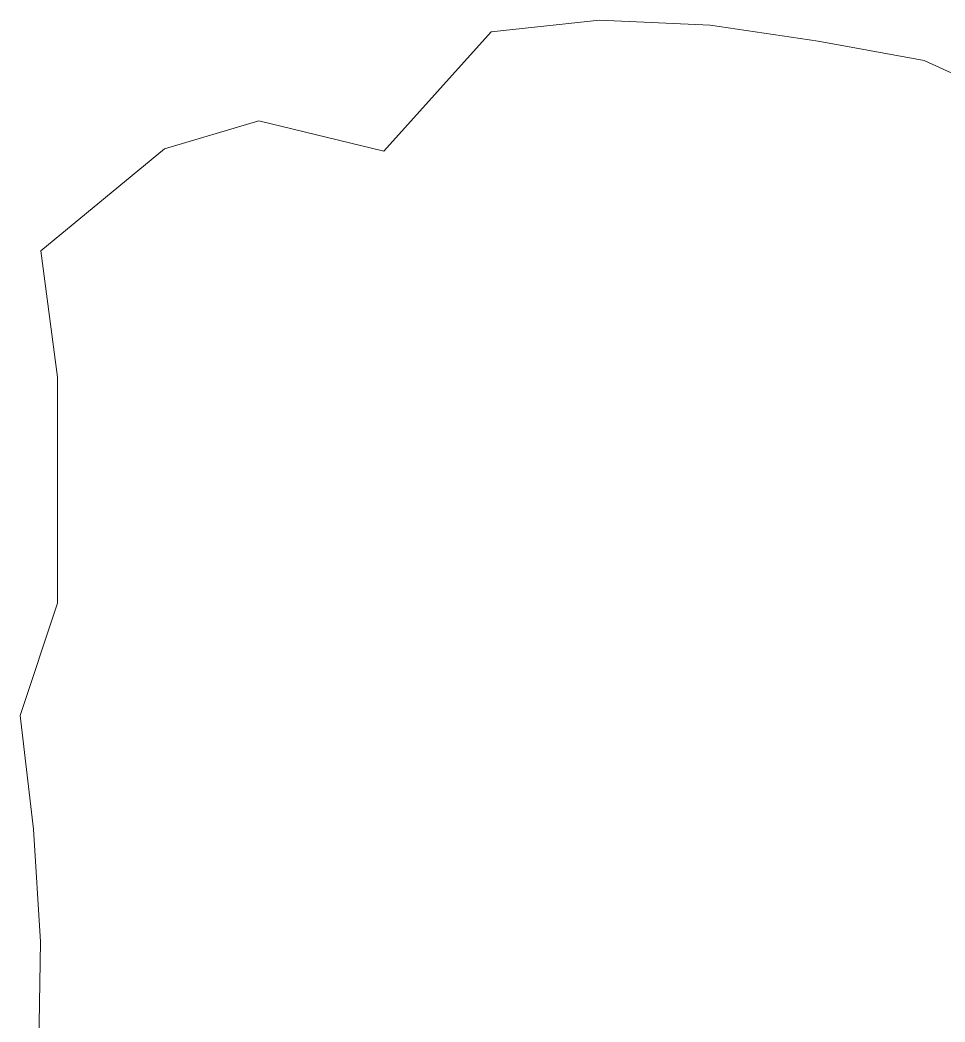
# Model space of a CAD drawing. Extents: x -2 to 147, y -16 to 271.
# Drawn here: x 109.0758 to 109.2559, y 24.4343 to 24.6295 of the extents above; entities that cross this region are included whole.
import ezdxf

# ---------------------------------------------------------------- set-up
doc = ezdxf.new("R2010")
doc.units = 0
doc.layers.add('SubpixelContours', color=1, linetype='CONTINUOUS', lineweight=15, true_color=0xffffff)

msp = doc.modelspace()

# ---------------------------------------------------------------- linework, layer by layer
at = {"layer": 'SubpixelContours'}
for p, q in [((109.18867, 24.6295), (109.16756, 24.62718)), ((109.2102, 24.6285), (109.18867, 24.6295)), ((109.23128, 24.62537), (109.2102, 24.6285)), ((109.16756, 24.62718), (109.14665, 24.60392)), ((109.25188, 24.62162), (109.23128, 24.62537)), ((109.27491, 24.61105), (109.25188, 24.62162)), ((109.12235, 24.60983), (109.10399, 24.60441)), ((109.14665, 24.60392), (109.12235, 24.60983)), ((109.10399, 24.60441), (109.07987, 24.58451)), ((109.07987, 24.58451), (109.08314, 24.55993)), ((109.08314, 24.55993), (109.08314, 24.53789)), ((109.08314, 24.53789), (109.08315, 24.51586)), ((109.08315, 24.51586), (109.07583, 24.49396)), ((109.07583, 24.49396), (109.07848, 24.47181)), ((109.07848, 24.47181), (109.07981, 24.44986)), ((109.07981, 24.44986), (109.07948, 24.42799))]:
    msp.add_line(p, q, dxfattribs=at)

doc.saveas('drawing.dxf')
